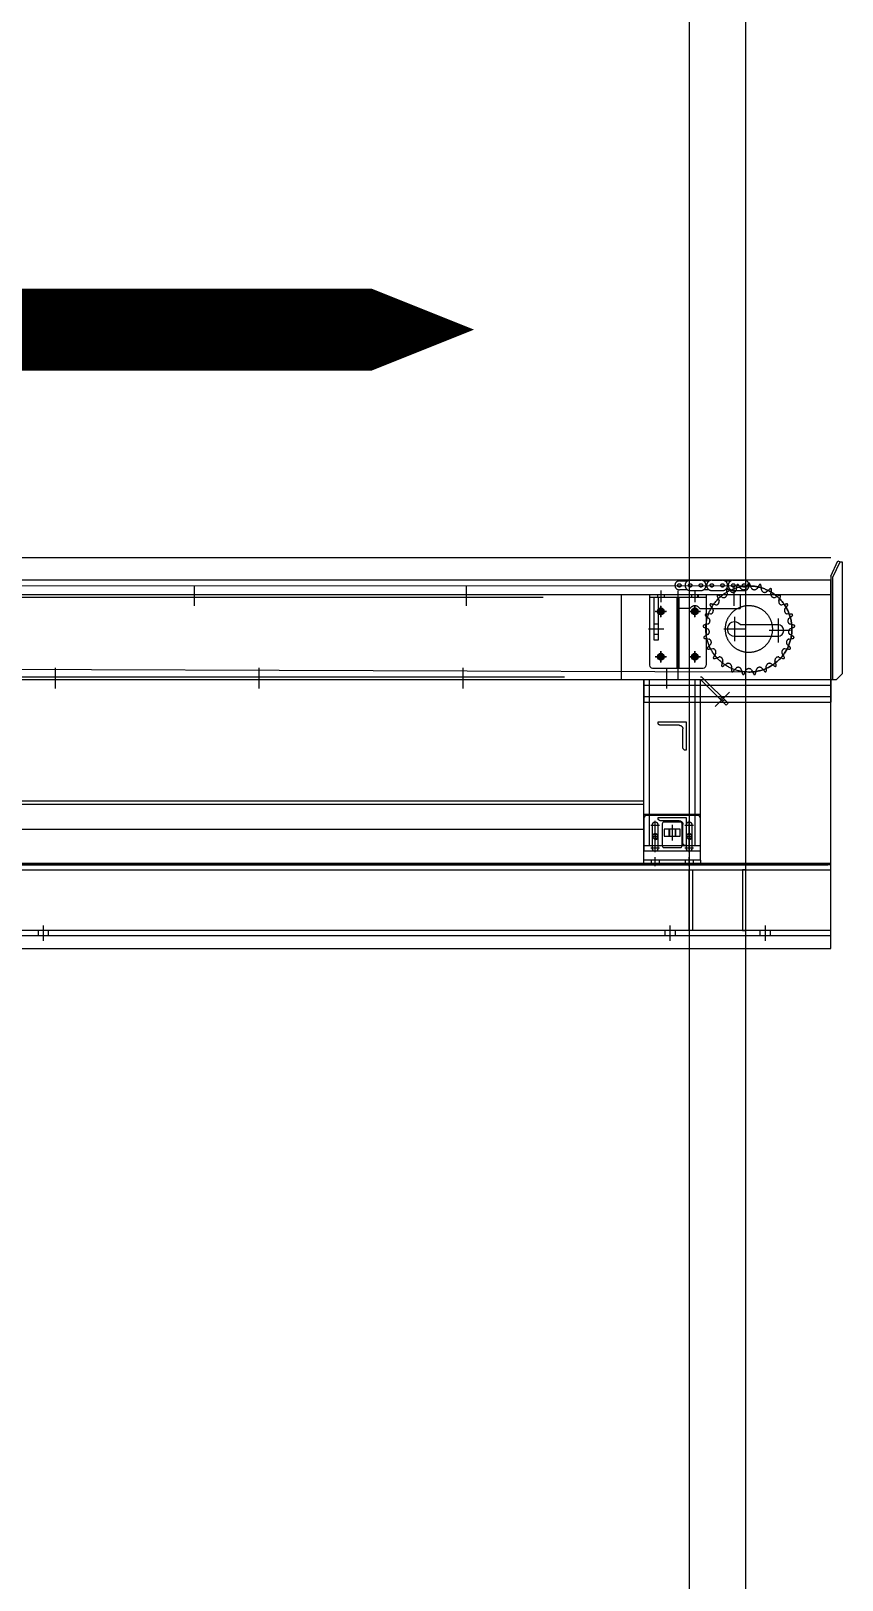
# Model space of a CAD drawing. Extents: x 0 to 210250, y -124674 to 148500.
# Drawn here: x 182814 to 184247, y -116068 to -113334 of the extents above; entities that cross this region are included whole.
import ezdxf

# ---------------------------------------------------------------- set-up
doc = ezdxf.new("R2010")
doc.units = 0
doc.header["$LTSCALE"] = 400
for name, pattern in [('CENTER', [23, 20, -1, 1, -1]), ('DASHED', [0.75, 0.5, -0.25]), ('HIDDEN', [9.525, 6.35, -3.175]), ('PHANTOM', [25, 20, -1, 1, -1, 1, -1])]:
    doc.linetypes.add(name, pattern=pattern)
doc.layers.get('0').update_dxf_attribs({"linetype": 'CONTINUOUS'})
for name, color, linetype in [('CV', 92, 'CONTINUOUS'), ('DASHED', 4, 'DASHED'), ('DIM', 2, 'CONTINUOUS'), ('GZ_3', 8, 'HIDDEN'), ('GZ_4', 4, 'CENTER'), ('GZ_Qoo02', 2, 'CONTINUOUS'), ('GZ_Qoo04', 4, 'CONTINUOUS'), ('GZ_Qoo06', 6, 'CONTINUOUS'), ('GZ_Qoo10', 181, 'CONTINUOUS'), ('PHAN', 6, 'PHANTOM'), ('SS400-PL2.3', 111, 'CONTINUOUS'), ('SS400H-125x125x6.5x9', 220, 'CONTINUOUS')]:
    doc.layers.add(name, color=color, linetype=linetype)

# ---------------------------------------------------------------- blocks, each defined once
blk = doc.blocks.new('實心雙向箭頭')
at = {"color": 0, "ltscale": 0.5}
blk.add_lwpolyline([(0, -11.057, 0, 4.5, 0), (0, -5.432, 2.25, 2.25, 0), (0, 5.432, 4.5, 0, 0), (0, 11.057, 0, 0, 0)], format="xyseb", dxfattribs=at)
blk = doc.blocks.new('A$C1DDB78D6')
at = {"layer": 'SS400H-125x125x6.5x9', "color": 0}
blk.add_line((-62.5, -1500), (62.5, -1500), dxfattribs=at)
for points in [[(-62.5, -1500), (-53.5, -1500), (-53.5, 1500), (-62.5, 1500)], [(53.5, -1500), (62.5, -1500), (62.5, 1500), (53.5, 1500)]]:
    blk.add_lwpolyline(points, close=True, dxfattribs=at)
blk = doc.blocks.new('_18孔2前視')
at = {"layer": 'DASHED', "ltscale": 0.125}
for p, q in [((-9, 9), (-9, 0)), ((9, 9), (9, 0))]:
    blk.add_line(p, q, dxfattribs=at)
at = {"layer": 'GZ_4'}
blk.add_line((0, 18), (0, -9), dxfattribs=at)
blk = doc.blocks.new('A$C6FBA3990F')
for points in [[(150, 9), (150, 116), (156, 116), (156, 9)], [(250, 9), (250, 116), (244, 116), (244, 9)]]:
    blk.add_lwpolyline(points, close=True)
at = {"layer": 'SS400-PL2.3', "color": 0}
blk.add_lwpolyline([(5, 125), (5, 127.3), (2995, 127.3), (2995, 125)], close=True, dxfattribs=at)
at = {"xscale": -1, "rotation": 270}
blk.add_blockref('A$C1DDB78D6', (1500, 62.5), dxfattribs=at)
at = {"xscale": -1}
for p in [(116, 0), (284, 0), (1391, 0)]:
    blk.add_blockref('_18孔2前視', p, dxfattribs=at)
blk = doc.blocks.new('A$C78D54A-70-1')
for p, q in [((45, 85), (-45, 85)), ((-50, 0), (-50, 80)), ((50, 6), (50, 80)), ((50, 6), (-50, 6)), ((50, 0), (-50, 0)), ((50, 6), (50, 0))]:
    blk.add_line(p, q)
for points in [[(-24.5, 67.5, 1), (-35.5, 67.5), (-35.5, 27.5, 1), (-24.5, 27.5)], [(-17.5, 31, 0.414214), (-14.5, 28), (14.5, 28, 0.414214), (17.5, 31), (17.5, 70, 0.414214), (14.5, 73), (-14.5, 73, 0.414214), (-17.5, 70)], [(35.5, 67.5, 1), (24.5, 67.5), (24.5, 27.5, 1), (35.5, 27.5)]]:
    blk.add_lwpolyline(points, format="xyb", close=True)
for centre, start, end in [((-45, 80), 90, 180), ((45, 80), 0, 90)]:
    blk.add_arc(centre, 5, start, end)
at = {"layer": 'GZ_3'}
for p, q in [((-37, 6), (-37, 0)), ((-23, 6), (-23, 0)), ((23, 6), (23, 0)), ((37, 6), (37, 0))]:
    blk.add_line(p, q, dxfattribs=at)
at = {"layer": 'GZ_4'}
for p, q in [((-37.7, 67.5), (-22.3, 67.5)), ((-30, 19.8), (-30, 75.2)), ((22.3, 67.5), (37.7, 67.5)), ((30, 19.8), (30, 75.2)), ((-37.7, 27.5), (-22.3, 27.5)), ((22.3, 27.5), (37.7, 27.5)), ((-30, -5), (-30, 11)), ((30, -5), (30, 11))]:
    blk.add_line(p, q, dxfattribs=at)
blk = doc.blocks.new('A$C14823E1C')
for p, q in [((-30.3, 16.8), (-15.7, 16.8)), ((-15.7, 1.1), (-30.3, 1.1)), ((-11.2, 18), (7.8, 18)), ((12.4, 16.8), (22.4, 16.8)), ((22.4, 1.1), (12.4, 1.1)), ((26.9, 18), (45.9, 18)), ((50.5, 16.8), (60.5, 16.8)), ((60.5, 1.1), (50.5, 1.1)), ((65, 18), (84, 18)), ((-11.2, -0.1), (7.8, -0.1)), ((26.9, -0.1), (45.9, -0.1)), ((65, -0.1), (84, -0.1))]:
    blk.add_line(p, q)
for centre in [(-30.3, 9), (-11.2, 9), (7.8, 9), (7.8, 9), (26.9, 9), (45.9, 9), (45.9, 9), (65, 9), (84, 9), (84, 9)]:
    blk.add_circle(centre, 2.99)
for centre, radius, start, end in [((-30.3, 9), 7.85, 90, 270), ((-11.2, 9), 9.05, 90, 270), ((7.8, 9), 9.05, 270, 90), ((26.9, 9), 9.05, 90, 270), ((45.9, 9), 9.05, 270, 90), ((65, 9), 9.05, 90, 270), ((84, 9), 9.05, 270, 90)]:
    blk.add_arc(centre, radius, start, end)
blk = doc.blocks.new('RS60T25')
for p, q in [((-47, 60.2), (-46, 56)), ((-39, 61.1), (-42.7, 63.3)), ((-30.6, 70), (-30.7, 65.7)), ((-22.6, 68.9), (-25.6, 71.9)), ((-12.2, 75.4), (-13.4, 71.3)), ((-4.8, 72.3), (-6.9, 76)), ((6.9, 76), (4.8, 72.3)), ((13.4, 71.3), (12.2, 75.4)), ((25.6, 71.9), (22.6, 68.9)), ((30.7, 65.7), (30.6, 70)), ((42.7, 63.3), (39, 61.1)), ((46, 56), (47, 60.2)), ((-70.2, 30), (-67.3, 26.9)), ((-63.6, 34.7), (-67.9, 34.9)), ((-60.5, 46.6), (-58.5, 42.8)), ((-53, 49.5), (-57.1, 50.7)), ((57.1, 50.7), (53, 49.5)), ((58.5, 42.8), (60.5, 46.6)), ((67.9, 34.9), (63.6, 34.7)), ((67.3, 26.9), (70.2, 30)), ((-75.5, 11.6), (-71.9, 9.3)), ((-70.3, 17.8), (-74.5, 17)), ((74.5, 17), (70.3, 17.8)), ((71.9, 9.3), (75.5, 11.6)), ((-72.5, -0.2), (-76.3, -2.1)), ((-76, -7.5), (-72, -8.9)), ((-70.2, -18.3), (-73.4, -21)), ((-71.7, -26.1), (-67.5, -26.5)), ((67.5, -26.5), (71.7, -26.1)), ((73.4, -21), (70.2, -18.3)), ((72, -8.9), (76, -7.5)), ((76.3, -2.1), (72.5, -0.2)), ((-63.4, -35.1), (-65.9, -38.6)), ((-63, -43.2), (-58.8, -42.4)), ((-52.7, -49.8), (-54.2, -53.8)), ((54.2, -53.8), (52.7, -49.8)), ((58.8, -42.4), (63, -43.2)), ((65.9, -38.6), (63.4, -35.1)), ((-50.3, -57.5), (-46.4, -55.7)), ((-38.6, -61.3), (-39.1, -65.6)), ((-34.4, -68.2), (-31.1, -65.5)), ((-22.2, -69), (-21.6, -73.2)), ((-16.4, -74.6), (-13.8, -71.2)), ((-4.3, -72.4), (-2.7, -76.3)), ((2.7, -76.3), (4.3, -72.4)), ((13.8, -71.2), (16.4, -74.6)), ((21.6, -73.2), (22.2, -69)), ((31.1, -65.5), (34.4, -68.2)), ((39.1, -65.6), (38.6, -61.3)), ((46.4, -55.7), (50.3, -57.5))]:
    blk.add_line(p, q)
blk.add_circle((0, 0), 41.5)
for centre, radius, start, end in [((0, 0), 81.1, 126, 126.5883), ((-38.5, 65.2), 9.81, 180.4175, 205.1087), ((-52, 55.4), 6.02, 313.2, 5.8), ((0, 0), 81.1, 125.4117, 126), ((-61.5, 54.4), 15.6, 21.56, 25.1087), ((-50.1, 56.8), 9.81, 46.8913, 71.5825), ((-32.8, 75.3), 15.6, 226.8913, 230.44), ((-36.6, 66.6), 6.02, 246.2, 298.8), ((-36.6, 66.6), 6.02, 298.8, 351.4), ((-21.1, 72.7), 9.81, 166.0175, 190.7087), ((-46, 68), 15.6, 7.16, 10.7087), ((0, 0), 81.1, 111.6, 112.1883), ((0, 0), 81.1, 111.0117, 111.6), ((-34.4, 67.5), 9.81, 32.4913, 57.1825), ((-13, 81.1), 15.6, 212.4913, 216.04), ((-18.9, 73.6), 6.02, 231.8, 284.4), ((-18.9, 73.6), 6.02, 284.4, 337), ((-2.4, 75.7), 9.81, 151.6175, 176.3087), ((-27.7, 77.3), 15.6, 352.76, 356.3087), ((0, 0), 81.1, 97.2, 97.7883), ((0, 0), 81.1, 96.6117, 97.2), ((-16.5, 73.9), 9.81, 18.0913, 42.7825), ((7.6, 81.8), 15.6, 198.0913, 201.64), ((0, 76), 6.02, 217.4, 270), ((0, 76), 6.02, 270, 322.6), ((-7.6, 81.8), 15.6, 338.36, 341.9087), ((16.5, 73.9), 9.81, 137.2175, 161.9087), ((0, 0), 81.1, 82.8, 83.3883), ((0, 0), 81.1, 82.2117, 82.8), ((2.4, 75.7), 9.81, 3.6913, 28.3825), ((27.7, 77.3), 15.6, 183.6913, 187.24), ((18.9, 73.6), 6.02, 203, 255.6), ((18.9, 73.6), 6.02, 255.6, 308.2), ((13, 81.1), 15.6, 323.96, 327.5087), ((34.4, 67.5), 9.81, 122.8175, 147.5087), ((0, 0), 81.1, 68.4, 68.9883), ((0, 0), 81.1, 67.8117, 68.4), ((21.1, 72.7), 9.81, 349.2913, 13.9825), ((46, 68), 15.6, 169.2913, 172.84), ((36.6, 66.6), 6.02, 188.6, 241.2), ((36.6, 66.6), 6.02, 241.2, 293.8), ((32.8, 75.3), 15.6, 309.56, 313.1087), ((50.1, 56.8), 9.81, 108.4175, 133.1087), ((52, 55.4), 6.02, 174.2, 226.8), ((0, 0), 81.1, 54, 54.5883), ((61.5, 54.4), 15.6, 154.8913, 158.44), ((38.5, 65.2), 9.81, 334.8913, 359.5825), ((0, 0), 81.1, 53.4117, 54), ((0, 0), 81.1, 154.8, 155.3883), ((-65.2, 38.6), 9.81, 209.2175, 233.9087), ((0, 0), 81.1, 154.2117, 154.8), ((-71.3, 25.6), 9.81, 75.6913, 100.3825), ((-80.1, 18.1), 15.6, 50.36, 53.9087), ((-65, 50.2), 15.6, 255.6913, 259.24), ((-64.2, 40.7), 6.02, 275, 327.6), ((0, 0), 81.1, 140.4, 140.9883), ((-53.5, 53.6), 9.81, 194.8175, 219.5087), ((0, 0), 81.1, 139.8117, 140.4), ((-62.7, 42.6), 9.81, 61.2913, 85.9825), ((-73.1, 37.4), 15.6, 35.96, 39.5087), ((-64.2, 40.7), 6.02, 327.6, 20.2), ((-50.5, 64.8), 15.6, 241.2913, 244.84), ((-52, 55.4), 6.02, 260.6, 313.2), ((52, 55.4), 6.02, 226.8, 279.4), ((50.5, 64.8), 15.6, 295.16, 298.7087), ((62.7, 42.6), 9.81, 94.0175, 118.7087), ((64.2, 40.7), 6.02, 159.8, 212.4), ((64.2, 40.7), 6.02, 212.4, 265), ((73.1, 37.4), 15.6, 140.4913, 144.04), ((53.5, 53.6), 9.81, 320.4913, 345.1825), ((0, 0), 81.1, 39.6, 40.1883), ((0, 0), 81.1, 39.0117, 39.6), ((65, 50.2), 15.6, 280.76, 284.3087), ((71.3, 25.6), 9.81, 79.6175, 104.3087), ((80.1, 18.1), 15.6, 126.0913, 129.64), ((65.2, 38.6), 9.81, 306.0913, 330.7825), ((0, 0), 81.1, 25.2, 25.7883), ((0, 0), 81.1, 24.6117, 25.2), ((0, 0), 81.1, 169.2, 169.7883), ((-72.7, 21.2), 9.81, 223.6175, 248.3087), ((0, 0), 81.1, 168.6117, 169.2), ((-75.4, 7.1), 9.81, 90.0913, 114.7825), ((-82.1, -2.4), 15.6, 64.76, 68.3087), ((-75.4, 32.5), 15.6, 270.0913, 273.64), ((-75.8, 4.8), 6.02, 303.8, 356.4), ((-75.8, 4.8), 6.02, 356.4, 49), ((-72.3, 23.5), 6.02, 289.4, 342), ((-72.3, 23.5), 6.02, 342, 34.6), ((72.3, 23.5), 6.02, 145.4, 198), ((72.3, 23.5), 6.02, 198, 250.6), ((75.8, 4.8), 6.02, 131, 183.6), ((75.8, 4.8), 6.02, 183.6, 236.2), ((75.4, 32.5), 15.6, 266.36, 269.9087), ((75.4, 7.1), 9.81, 65.2175, 89.9087), ((82.1, -2.4), 15.6, 111.6913, 115.24), ((72.7, 21.2), 9.81, 291.6913, 316.3825), ((0, 0), 81.1, 10.8, 11.3883), ((0, 0), 81.1, 10.2117, 10.8), ((-74.8, -11.9), 9.81, 104.4913, 129.1825), ((0, 0), 81.1, 183.0117, 183.6), ((0, 0), 81.1, 183.6, 184.1883), ((-75.7, 2.4), 9.81, 238.0175, 262.7087), ((-69.5, -30.1), 9.81, 118.8913, 143.5825), ((0, 0), 81.1, 197.4117, 198), ((-81.1, 12.7), 15.6, 284.4913, 288.04), ((0, 0), 81.1, 198, 198.5883), ((-78.9, -22.8), 15.6, 79.16, 82.7087), ((-73.9, -16.5), 9.81, 252.4175, 277.1087), ((-81.8, -7.9), 15.6, 298.8913, 302.44), ((-70.8, -41.7), 15.6, 93.56, 97.1087), ((-74.7, -14.2), 6.02, 10.8, 63.4), ((-74.7, -14.2), 6.02, 318.2, 10.8), ((-68.8, -32.4), 6.02, 25.2, 77.8), ((68.8, -32.4), 6.02, 102.2, 154.8), ((74.7, -14.2), 6.02, 169.2, 221.8), ((74.7, -14.2), 6.02, 116.6, 169.2), ((70.8, -41.7), 15.6, 82.8913, 86.44), ((73.9, -16.5), 9.81, 262.8913, 287.5825), ((81.8, -7.9), 15.6, 237.56, 241.1087), ((69.5, -30.1), 9.81, 36.4175, 61.1087), ((78.9, -22.8), 15.6, 97.2913, 100.84), ((81.1, 12.7), 15.6, 251.96, 255.5087), ((75.7, 2.4), 9.81, 277.2913, 301.9825), ((0, 0), 81.1, 341.4117, 342), ((0, 0), 81.1, 342, 342.5883), ((74.8, -11.9), 9.81, 50.8175, 75.5087), ((0, 0), 81.1, 355.8117, 356.4), ((0, 0), 81.1, 356.4, 356.9883), ((-59.8, -46.4), 9.81, 133.2913, 157.9825), ((0, 0), 81.1, 211.8117, 212.4), ((0, 0), 81.1, 212.4, 212.9883), ((-67.5, -34.4), 9.81, 266.8175, 291.5087), ((-77.2, -28), 15.6, 313.2913, 316.84), ((-58.2, -58), 15.6, 107.96, 111.5087), ((-68.8, -32.4), 6.02, 332.6, 25.2), ((-58.6, -48.4), 6.02, 39.6, 92.2), ((-46.4, -59.9), 9.81, 147.6913, 172.3825), ((-67.8, -46.3), 15.6, 327.6913, 331.24), ((-58.6, -48.4), 6.02, 347, 39.6), ((58.6, -48.4), 6.02, 140.4, 193), ((58.6, -48.4), 6.02, 87.8, 140.4), ((67.8, -46.3), 15.6, 208.76, 212.3087), ((46.4, -59.9), 9.81, 7.6175, 32.3087), ((68.8, -32.4), 6.02, 154.8, 207.4), ((58.2, -58), 15.6, 68.4913, 72.04), ((67.5, -34.4), 9.81, 248.4913, 273.1825), ((77.2, -28), 15.6, 223.16, 226.7087), ((59.8, -46.4), 9.81, 22.0175, 46.7087), ((0, 0), 81.1, 327.0117, 327.6), ((0, 0), 81.1, 327.6, 328.1883), ((0, 0), 81.1, 226.2117, 226.8), ((0, 0), 81.1, 226.8, 227.3883), ((-56.8, -50.1), 9.81, 281.2175, 305.9087), ((-41.9, -70.6), 15.6, 122.36, 125.9087), ((-44.7, -61.5), 6.02, 54, 106.6), ((-44.7, -61.5), 6.02, 1.4, 54), ((-30.1, -69.5), 9.81, 162.0913, 186.7825), ((0, 0), 81.1, 240.6117, 241.2), ((-54.2, -61.7), 15.6, 342.0913, 345.64), ((0, 0), 81.1, 241.2, 241.7883), ((-42.6, -62.6), 9.81, 295.6175, 320.3087), ((-23.1, -78.8), 15.6, 136.76, 140.3087), ((-28, -70.7), 6.02, 68.4, 121), ((-28, -70.7), 6.02, 15.8, 68.4), ((-37.1, -73.3), 15.6, 356.4913, 0.04), ((-11.8, -74.8), 9.81, 176.4913, 201.1825), ((0, 0), 81.1, 255.0117, 255.6), ((0, 0), 81.1, 255.6, 256.1883), ((-25.7, -71.3), 9.81, 310.0175, 334.7087), ((-2.7, -82.1), 15.6, 151.16, 154.7087), ((-9.5, -75.4), 6.02, 82.8, 135.4), ((-9.5, -75.4), 6.02, 30.2, 82.8), ((-17.8, -80.2), 15.6, 10.8913, 14.44), ((7.1, -75.4), 9.81, 190.8913, 215.5825), ((0, 0), 81.1, 269.4117, 270), ((0, 0), 81.1, 270, 270.5883), ((-7.1, -75.4), 9.81, 324.4175, 349.1087), ((17.8, -80.2), 15.6, 165.56, 169.1087), ((9.5, -75.4), 6.02, 97.2, 149.8), ((9.5, -75.4), 6.02, 44.6, 97.2), ((2.7, -82.1), 15.6, 25.2913, 28.84), ((25.7, -71.3), 9.81, 205.2913, 229.9825), ((0, 0), 81.1, 283.8117, 284.4), ((0, 0), 81.1, 284.4, 284.9883), ((11.8, -74.8), 9.81, 338.8175, 3.5087), ((37.1, -73.3), 15.6, 179.96, 183.5087), ((28, -70.7), 6.02, 111.6, 164.2), ((28, -70.7), 6.02, 59, 111.6), ((23.1, -78.8), 15.6, 39.6913, 43.24), ((42.6, -62.6), 9.81, 219.6913, 244.3825), ((0, 0), 81.1, 298.2117, 298.8), ((44.7, -61.5), 6.02, 126, 178.6), ((54.2, -61.7), 15.6, 194.36, 197.9087), ((0, 0), 81.1, 298.8, 299.3883), ((30.1, -69.5), 9.81, 353.2175, 17.9087), ((44.7, -61.5), 6.02, 73.4, 126), ((41.9, -70.6), 15.6, 54.0913, 57.64), ((56.8, -50.1), 9.81, 234.0913, 258.7825), ((0, 0), 81.1, 312.6117, 313.2), ((0, 0), 81.1, 313.2, 313.7883)]:
    blk.add_arc(centre, radius, start, end)
at = {"layer": 'GZ_4'}
blk.add_circle((0, 0), 76, dxfattribs=at)
blk = doc.blocks.new('A$C356F1CE9-5')
for p, q in [((-80, 30), (20, 30)), ((-80, 30), (-80, -95)), ((20, 30), (20, -95)), ((-75, -100), (15, -100))]:
    blk.add_line(p, q)
for centre in [(-60, 0), (0, 0), (-60, -80), (0, -80)]:
    blk.add_circle(centre, 6)
for centre, start, end in [((-75, -95), 180, 270), ((15, -95), 270, 0)]:
    blk.add_arc(centre, 5, start, end)
at = {"layer": 'GZ_3'}
for p, q in [((-66, 30), (-66, 25.5)), ((-54, 30), (-54, 25.5)), ((-6, 30), (-6, 25.5)), ((6, 30), (6, 25.5)), ((-80, 25.5), (20, 25.5)), ((-31.6, 25.5), (-31.6, -100)), ((-28.4, 25.5), (-28.4, -100))]:
    blk.add_line(p, q, dxfattribs=at)
at = {"layer": 'GZ_4'}
for p, q in [((-60, 37), (-60, 16.4)), ((-30, 36.1), (-30, -105.8)), ((0, 37), (0, 16.4)), ((-69.6, 0), (-50.4, 0)), ((-60, 9.6), (-60, -9.6)), ((-9.6, 0), (9.6, 0)), ((0, 9.6), (0, -9.6)), ((-69.6, -80), (-50.4, -80)), ((-60, -70.4), (-60, -89.6)), ((-9.6, -80), (9.6, -80)), ((0, -70.4), (0, -89.6))]:
    blk.add_line(p, q, dxfattribs=at)
blk = doc.blocks.new('L-F50X50X6')
for p, q in [((1.5, 50), (0, 50)), ((0, 50), (0, 0)), ((6, 12.5), (6, 45.5)), ((0, 0), (50, 0)), ((45.5, 6), (12.5, 6)), ((50, 0), (50, 1.5))]:
    blk.add_line(p, q)
for centre, radius, start, end in [((1.5, 45.5), 4.5, 0, 90), ((12.5, 12.5), 6.5, 180, 270), ((45.5, 1.5), 4.5, 0, 90)]:
    blk.add_arc(centre, radius, start, end)
blk = doc.blocks.new('SCR1-64591864')
blk.add_circle((0, 0), 4.25)
at = {"layer": 'GZ_3'}
blk.add_arc((0, 0), 5, 255, 195, dxfattribs=at)
at = {"layer": 'GZ_4'}
for p, q in [((-6, 0), (6, 0)), ((0, 6), (0, -6))]:
    blk.add_line(p, q, dxfattribs=at)
blk = doc.blocks.new('A$C6E163F1D-2')
blk.add_line((50, 36), (50, 64))
for points in [[(-50, 0), (50, 0), (50, 64), (-50, 64)], [(-14, 26), (14, 26), (14, 38), (-14, 38)]]:
    blk.add_lwpolyline(points, close=True)
at = {"layer": 'GZ_3', "linetype": 'HIDDEN'}
for p, q in [((-6, 38), (-6, 26)), ((-5, 38), (-5, 26)), ((5, 38), (5, 26)), ((6, 38), (6, 26))]:
    blk.add_line(p, q, dxfattribs=at)
at = {"layer": 'GZ_4'}
blk.add_line((0, 46), (0, 18), dxfattribs=at)
for p in [(-30, 25), (30, 25)]:
    blk.add_blockref('SCR1-64591864', p)
blk = doc.blocks.new('A$C0DF1153B-2')
blk.add_blockref('A$C6E163F1D-2', (65, 0, 0))
blk = doc.blocks.new('A$C5A152655-1')
for p, q in [((10, 182.3), (22.7, 209.5)), ((22.7, 209.5), (26.8, 207.6)), ((26.8, 207.6), (30, 207.6)), ((30, 207.6), (30, 10)), ((10, 182.3), (10, 150)), ((10, 0), (20, 0)), ((20, 0), (30, 10))]:
    blk.add_line(p, q)
at = {"layer": 'GZ_3'}
for p, q in [((14, 180.3), (26.8, 207.6)), ((14, 0), (14, 180.3)), ((10, 150), (10, 0))]:
    blk.add_line(p, q, dxfattribs=at)
blk = doc.blocks.new('M10 牙')
blk.add_circle((0, 0), 3.5)
at = {"layer": 'GZ_3'}
blk.add_circle((0, 0), 5, dxfattribs=at)
at = {"layer": 'GZ_4'}
for p, q in [((-10.1, 0), (10.1, 0)), ((0, -10.1), (0, 10.1))]:
    blk.add_line(p, q, dxfattribs=at)
blk = doc.blocks.new('A$C158526256-2')
for p, q in [((12023.9, -15165), (14911.9, -15165)), ((14701.9, -15165), (14701.9, -15315)), ((14701.9, -15165), (15071.9, -15165)), ((15091.9, -15165), (15091.9, -15305)), ((14978.9, -15218.7), (14912.3, -15218.7)), ((14901.9, -15238.7), (14978.9, -15238.7)), ((15091.9, -15305), (15081.9, -15315)), ((13376.9, -15315), (14841.9, -15315)), ((14701.9, -15315), (15071.9, -15315)), ((14841.9, -15315), (14887.3, -15360.4)), ((14848.3, -15315), (14890.5, -15357.2)), ((14890.5, -15357.2), (14887.3, -15360.4))]:
    blk.add_line(p, q)
for centre, radius, start, end in [((14901.9, -15226), 12.7, 35.0858, 270), ((14978.9, -15228.7), 10, 270, 90)]:
    blk.add_arc(centre, radius, start, end)
at = {"layer": 'GZ_3'}
for p, q in [((12023.9, -15169.5), (14911.9, -15169.5)), ((14836.9, -15165), (14836.9, -15169.5)), ((14911.9, -15165), (14911.9, -15190)), ((14801.9, -15190), (14801.9, -15315)), ((14840.6, -15190), (14911.9, -15190)), ((14759.9, -15217), (14766.9, -15217)), ((14759.9, -15235), (14766.9, -15235)), ((12061.9, -15310.5), (14841.9, -15310.5)), ((14841.9, -15310.5), (14843.8, -15310.5)), ((14848.3, -15315), (14843.8, -15310.5)), ((14879.9, -15346.6), (14876.7, -15349.8)), ((14884.1, -15350.8), (14880.9, -15354))]:
    blk.add_line(p, q, dxfattribs=at)
blk.add_lwpolyline([(14759.9, -15169.5), (14766.9, -15169.5), (14766.9, -15246), (14759.9, -15246)], close=True, dxfattribs=at)
blk.add_lwpolyline([(14840.6, -15190, 0.57735), (14823.3, -15190), (14801.9, -15190)], format="xyb", dxfattribs=at)
at = {"layer": 'GZ_4'}
for p, q in [((13947.9, -15149.3), (13947.9, -15185.3)), ((14427.9, -15149.3), (14427.9, -15185.3)), ((14900.9, -15149.3), (14900.9, -15185.3)), ((14801.9, -15159), (14801.9, -15302.4)), ((14901.9, -15204.8), (14901.9, -15247.2)), ((14776.9, -15226), (14749.9, -15226)), ((14920.7, -15226), (14883.2, -15226)), ((15000.7, -15228.7), (14963.2, -15228.7)), ((14978.9, -15207.5), (14978.9, -15249.9)), ((13701.9, -15294.8), (13701.9, -15330.8)), ((14061.9, -15294.8), (14061.9, -15330.8)), ((14421.9, -15294.8), (14421.9, -15330.8)), ((14781.9, -15294.8), (14781.9, -15330.8)), ((14893.1, -15337.6), (14867.7, -15363))]:
    blk.add_line(p, q, dxfattribs=at)
blk.add_blockref('A$C5A152655-1', (15061.9, -15315))
at = {"xscale": -1}
for p in [(14771.9, -15195), (14831.9, -15195), (14771.9, -15275), (14831.9, -15275)]:
    blk.add_blockref('M10 牙', p, dxfattribs=at)
blk = doc.blocks.new('A$C0D192D92')
at = {"layer": 'GZ_Qoo02'}
for p, q in [((-280, 40), (-280, 0)), ((-280, 40), (50, 40)), ((-280, 30), (50, 30)), ((50, 40), (50, 0)), ((-280, 10), (50, 10)), ((-280, 0), (50, 0))]:
    blk.add_line(p, q, dxfattribs=at)
blk = doc.blocks.new('A$C02CA72C9B01-2F')
for p, q in [((2531, -9), (2531, 293.5)), ((2631, -9), (2631, 293.5)), ((1321, 79), (2531, 79)), ((1321, 29), (2531, 29)), ((2531, -9), (2631, -9)), ((2531, -9), (2631, -9)), ((2531, -9), (2631, -9))]:
    blk.add_line(p, q)
at = {"layer": 'GZ_3'}
for p, q in [((2540.5, 293.5), (2540.5, 0)), ((2621.5, 0), (2621.5, 293.5)), ((1321, 73), (2531, 73)), ((2531, 0), (2631, 0))]:
    blk.add_line(p, q, dxfattribs=at)
for name, p in [('A$C158526256-2', (-12210.9, 15608.5)), ('A$C0D192D92', (2811, 253.5)), ('A$C0DF1153B-2', (2516, -9, 0))]:
    blk.add_blockref(name, p)
at = {"layer": 'GZ_3', "xscale": -1}
for p, rotation in [((2606, 218.5), 89.99999999999945), ((2606, 50), 89.99999999999947)]:
    blk.add_blockref('L-F50X50X6', p, dxfattribs=dict(at, rotation=rotation))
blk = doc.blocks.new('A$C1B6760474-2')
at = {"layer": 'GZ_4'}
blk.add_lwpolyline([(3031.5, 171, -1), (3031.5, 19), (1376, 24.9, 0.416291), (1318.1, -33), (1322, -122, -1), (1170, -122), (1173.9, -33, 0.439879), (1116, 24.9), (86, 19, -0.959609), (78.9, 169.8), (106.4, 172.4), (3031.5, 171)], format="xyb", dxfattribs=at)
blk.add_blockref('A$C02CA72C9B01-2F', (315, -287.5))
at = {"layer": 'GZ_3', "rotation": 180}
blk.add_blockref('RS60T25', (3031.5, 95), dxfattribs=at)
at = {"layer": 'GZ_Qoo04'}
blk.add_blockref('A$C78D54A-70-1', (2896, -319), dxfattribs=at)
at = {"layer": 'GZ_Qoo10'}
blk.add_blockref('A$C356F1CE9-5', (2936, 126), dxfattribs=at)
at = {"layer": 'PHAN'}
blk.add_blockref('A$C14823E1C', (2939, 163), dxfattribs=at)
blk = doc.blocks.new('A$C1B676043274-2')
blk.add_blockref('A$C1B6760474-2', (-316, 319))
at = {"layer": 'GZ_Qoo06', "xscale": -1}
blk.add_blockref('A$C6FBA3990F', (2860, -127.3), dxfattribs=at)

msp = doc.modelspace()

# ---------------------------------------------------------------- linework, layer by layer
for points in [[(183976.643, -120303.335), (184076.643, -120303.335), (184076.643, -97663.335), (183976.643, -97663.335)], [(181426.643, -114953.335), (184226.643, -114953.335), (184226.643, -114803.335), (181426.643, -114803.335)]]:
    msp.add_lwpolyline(points, close=True)
at = {"layer": 'CV'}
msp.add_lwpolyline([(184226.643, -114303.335), (181426.643, -114303.335), (181426.643, -114803.335), (184226.643, -114803.335)], close=True, dxfattribs=at)
at = {"layer": 'DIM'}
msp.add_line((181426.643, -114263.335), (184226.643, -114263.335), dxfattribs=at)

# ---------------------------------------------------------------- block references
msp.add_blockref('A$C1B676043274-2', (181366.643, -114803.335))
at = {"layer": 'DIM', "xscale": 64.20608678093832, "yscale": 64.20608678093832, "zscale": 64.20608678093832, "rotation": 270}
msp.add_blockref('實心雙向箭頭', (182886.844, -113860.79), dxfattribs=at)

doc.saveas('drawing.dxf')
